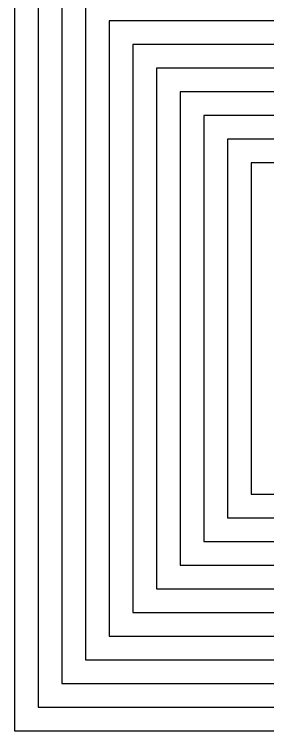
# Model space of a CAD drawing. Header units: millimetres. Extents: x 652937 to 1670132, y 1473552 to 2851037.
# Drawn here: x 660137 to 662277, y 1521112 to 1527167 of the extents above; entities that cross this region are included whole.
import ezdxf

# ---------------------------------------------------------------- set-up
doc = ezdxf.new("R2010")
doc.units = ezdxf.units.MM

msp = doc.modelspace()

# ---------------------------------------------------------------- linework, layer by layer
at = {"color": 7}
for points in [[(660137.113, 1527911.8605), (660137.113, 1521111.8605), (666937.113, 1521111.8605), (666937.113, 1527911.8605)], [(660337.113, 1527711.8605), (660337.113, 1521311.8605), (666737.113, 1521311.8605), (666737.113, 1527711.8605)], [(660537.113, 1527511.8605), (660537.113, 1521511.8605), (666537.113, 1521511.8605), (666537.113, 1527511.8605)], [(660737.113, 1527311.8605), (660737.113, 1521711.8605), (666337.113, 1521711.8605), (666337.113, 1527311.8605)], [(660937.113, 1527111.8605), (660937.113, 1521911.8605), (666137.113, 1521911.8605), (666137.113, 1527111.8605)], [(661137.113, 1526911.8605), (661137.113, 1522111.8605), (665937.113, 1522111.8605), (665937.113, 1526911.8605)], [(661337.113, 1526711.8605), (661337.113, 1522311.8605), (665737.113, 1522311.8605), (665737.113, 1526711.8605)], [(661537.113, 1526511.8605), (661537.113, 1522511.8605), (665537.113, 1522511.8605), (665537.113, 1526511.8605)], [(661737.113, 1526311.8605), (661737.113, 1522711.8605), (665337.113, 1522711.8605), (665337.113, 1526311.8605)], [(661937.113, 1526111.8605), (661937.113, 1522911.8605), (665137.113, 1522911.8605), (665137.113, 1526111.8605)], [(662137.113, 1525911.8605), (662137.113, 1523111.8605), (664937.113, 1523111.8605), (664937.113, 1525911.8605)]]:
    msp.add_lwpolyline(points, close=True, dxfattribs=at)

doc.saveas('drawing.dxf')
